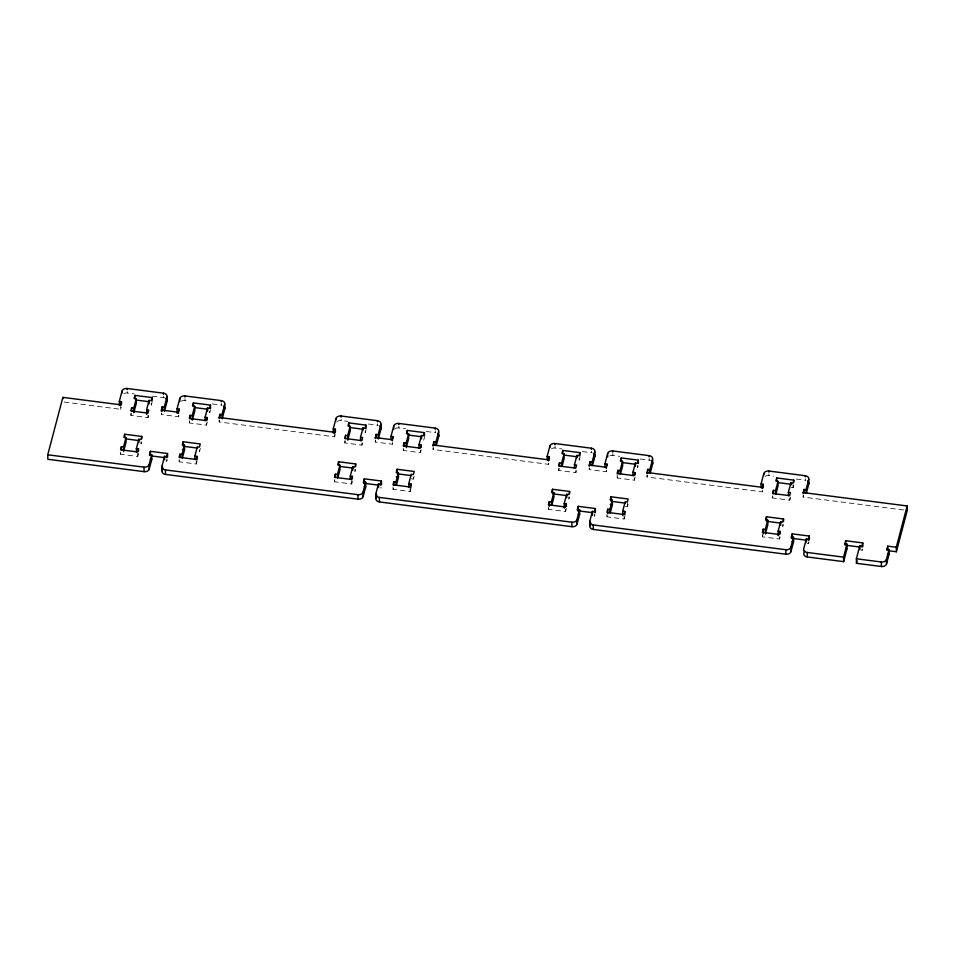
<?xml version="1.0" encoding="UTF-8"?>
<svg xmlns="http://www.w3.org/2000/svg" width="955" height="955" viewBox="0 0 955 955"><rect width="100%" height="100%" fill="white"/><g stroke="black" fill="none" stroke-linecap="round" stroke-linejoin="round"><path stroke-width="0.72" stroke-dasharray="4.78 3.58" d="M64.176 402.031L120.724 409.301L121.297 407.164M138.594 453.374L137.771 456.478L120.664 454.282L121.213 452.204M148.574 415.556L148.025 417.633L130.907 415.425L131.73 412.321M141.591 441.986L141.054 444.051L141.006 441.795M152.12 402.091L151.296 405.207L151.224 401.828M178.848 415.365L178.49 416.726L161.371 414.53L161.789 412.978M165.991 461.014L166.791 461.122L167.197 459.57M197.088 460.895L196.276 464.011L179.158 461.802L179.707 459.737M207.319 422.05L206.495 425.154L189.376 422.946L190.2 419.842M200.371 448.468L199.547 451.572L199.5 449.327M210.589 409.611L209.766 412.727L209.694 409.349M335.265 434.489L334.656 436.817L219.137 421.955L219.59 420.212M352.514 480.89L351.703 483.994L334.584 481.798L335.133 479.72M362.494 443.072L361.945 445.149L344.827 442.941L345.65 439.837M355.523 469.49L354.974 471.567L354.926 469.311M366.04 429.607L365.216 432.722L365.168 430.466M392.768 442.881L392.41 444.242L375.291 442.046L375.709 440.494M380.818 488.244L381.129 487.086M411.02 488.411L410.196 491.515L393.078 489.318L393.627 487.241M421.239 449.554L420.415 452.67L403.308 450.462L404.12 447.358M411.33 478.813L413.467 479.088L414.291 475.984M423.698 440.243L424.509 437.127M548.886 463.163L548.576 464.333L433.057 449.471L433.51 447.728M566.434 508.406L565.623 511.51L548.504 509.313L549.053 507.236M576.414 470.588L575.865 472.653L558.759 470.457L559.57 467.353M569.443 497.006L568.894 499.083L568.846 496.827M579.96 457.123L579.148 460.226L579.076 456.848M606.688 470.397L606.33 471.758L589.223 469.562L589.629 468.01M594.499 516.13L595.049 514.602M624.94 515.927L624.116 519.031L607.01 516.834L607.547 514.757M635.159 477.07L634.347 480.186L617.228 477.978L618.04 474.874M625.25 506.329L627.387 506.604L628.211 503.5M638.167 465.682L637.618 467.747L637.57 465.503M762.806 490.679L762.496 491.849L646.977 476.987L647.49 475.041M780.092 536.949L779.543 539.026L762.424 536.817L762.973 534.752M790.609 497.066L789.797 500.169L772.679 497.973L773.49 494.869M783.363 524.522L782.814 526.599L782.766 524.343M790.931 487.468L793.068 487.742L793.88 484.639M903.669 510.006L803.143 497.077L803.597 495.323M806.951 543.455L808.563 543.67L809.016 541.915M861.911 550.522L862.401 549.185M123.971 393.532A4.357 3.152 -1.2 0 1 127.23 393.006L134.046 393.878M152.239 396.218L163.603 397.686A4.357 3.152 -1.2 0 1 164.749 397.949M181.366 401.16A4.357 3.152 -1.2 0 1 184.995 400.432L189.544 401.016M212.273 403.941L221.357 405.111A4.357 3.152 -1.2 0 1 222.121 405.266M336.661 421.967A4.357 3.152 -1.2 0 1 341.15 420.522L347.978 421.394M368.427 424.032L377.523 425.202A4.357 3.152 -1.2 0 1 378.287 425.345M395.286 428.676A4.357 3.152 -1.2 0 1 398.915 427.947L405.732 428.831M426.193 431.457L435.277 432.627A4.357 3.152 -1.2 0 1 435.659 432.687M551.453 448.755A4.357 3.152 -1.2 0 1 555.082 448.038L561.898 448.91M582.359 451.548L591.443 452.706A4.357 3.152 -1.2 0 1 592.207 452.861M609.959 455.81A4.357 3.152 -1.2 0 1 612.835 455.463L619.652 456.335M640.113 458.973L649.209 460.143A4.357 3.152 -1.2 0 1 650.725 460.561M765.051 476.497A4.357 3.152 -1.2 0 1 769.002 475.542L773.55 476.127M796.279 479.052L805.363 480.222A4.357 3.152 -1.2 0 1 805.745 480.293M862.007 549.137L862.043 550.546M808.527 541.974L808.563 543.67M805.34 478.813L805.363 480.222M803.107 495.382L803.143 497.077M792.996 484.364L793.068 487.742M789.749 497.925L789.797 500.169M779.495 536.77L779.543 539.026M772.631 495.717L772.679 497.973M768.966 473.859L769.002 475.542M762.472 490.715L762.496 491.849M762.388 534.573L762.424 536.817M649.173 458.448L649.209 460.143M646.941 475.017L646.977 476.987M634.299 477.93L634.347 480.186M627.316 503.225L627.387 506.604M624.069 516.786L624.116 519.031M617.157 474.599L617.228 477.978M612.8 453.494L612.835 455.463M606.306 470.349L606.33 471.758M606.962 514.578L607.01 516.834M594.607 514.458L594.643 516.154M591.42 451.309L591.443 452.706M589.187 467.866L589.223 469.562M575.817 470.409L575.865 472.653M565.575 509.254L565.623 511.51M558.711 468.201L558.759 470.457M555.046 446.343L555.082 448.038M548.552 463.199L548.576 464.333M548.457 507.057L548.504 509.313M435.241 430.932L435.277 432.627M433.021 447.788L433.057 449.471M420.367 450.414L420.415 452.67M413.42 476.843L413.467 479.088M410.125 488.136L410.196 491.515M403.261 448.217L403.308 450.462M398.88 426.264L398.915 427.947M392.386 442.834L392.41 444.242M393.03 487.062L393.078 489.318M377.488 423.793L377.523 425.202M375.255 440.351L375.291 442.046M361.897 442.893L361.945 445.149M351.631 480.616L351.703 483.994M344.791 440.697L344.827 442.941M341.126 419.114L341.15 420.522M334.608 434.561L334.656 436.817M334.537 479.541L334.584 481.798M221.321 403.428L221.357 405.111M219.101 420.272L219.137 421.955M206.447 422.898L206.495 425.154M196.205 460.62L196.276 464.011M189.341 420.701L189.376 422.946M184.96 398.748L184.995 400.432M178.454 415.318L178.49 416.726M179.11 459.546L179.158 461.802M166.767 459.713L166.791 461.122M163.568 396.277L163.603 397.686M161.347 413.121L161.371 414.53M147.977 415.377L148.025 417.633M137.711 453.1L137.771 456.478M130.859 413.181L130.907 415.425M127.206 391.598L127.23 393.006M120.676 407.045L120.724 409.301M120.617 452.025L120.664 454.282"/><path stroke-width="1.43" d="M167.591 456.884L167.519 453.506L150.401 451.309L149.589 454.413L151.726 454.687L151.821 459.2L149.207 469.108A4.357 3.152 -1.2 0 1 144.109 471.663L47.846 459.283L47.75 454.783L62.875 397.364L120.628 404.801L120.652 405.923M119.399 405.362L119.315 401.41L122.037 391.061A4.357 3.152 -1.2 0 1 127.134 388.494L163.508 393.174A4.357 3.152 -1.2 0 1 166.97 396.838L167.065 401.339L164.499 411.056M119.578 405.266L119.924 403.977M120.628 404.801L121.452 401.685L119.315 401.41M123.601 450.318L123.529 446.94L121.381 446.665L120.569 449.769L137.687 451.978L138.499 448.874L136.362 448.599L138.821 439.276L140.958 439.551L141.77 436.435L124.663 434.239L123.84 437.342L125.976 437.617L126.072 442.129L123.625 451.452M133.772 408.095L131.635 407.821L130.811 410.925L147.93 413.121L148.753 410.017L146.604 409.743L149.064 400.42L151.2 400.694L152.024 397.59L134.906 395.394L134.094 398.498L136.231 398.772L136.326 403.273L133.867 412.596L133.772 408.095L136.231 398.772M123.529 446.94L125.976 437.617M147.404 411.581L146.7 414.243L146.604 409.743M161.3 411.151L162.099 406.914L164.236 407.188L164.32 411.139M149.207 469.108L149.111 464.608L151.726 454.687M164.236 407.188L166.97 396.838M381.511 484.686L381.439 481.022L364.321 478.825L363.509 481.929L365.646 482.203L365.741 486.716L363.127 496.624A4.357 3.152 -1.2 0 1 358.03 499.179L165.501 474.42A4.357 3.152 -1.2 0 1 162.04 470.767L161.944 466.255L164.558 456.347L166.695 456.621L166.719 457.743M177.141 412.226L177.069 408.847L179.803 398.486A4.357 3.152 -1.2 0 1 184.9 395.931L221.262 400.611A4.357 3.152 -1.2 0 1 224.723 404.263L224.819 408.764L222.264 418.481M162.04 470.767L162.863 467.663M177.164 413.348L177.344 412.703M166.695 456.621L167.519 453.506M178.418 413.348L179.218 409.122L177.069 408.847M182.095 457.851L182.023 454.461L179.886 454.186L179.062 457.302L196.181 459.498L196.993 456.395L194.856 456.12L197.315 446.797L199.452 447.071L200.275 443.968L183.157 441.759L182.333 444.875L184.482 445.149L184.578 449.65L182.465 457.636M192.242 415.616L190.105 415.341L189.293 418.445L206.399 420.642L207.223 417.538L205.086 417.263L207.533 407.94L209.67 408.215L210.494 405.111L193.376 402.915L192.564 406.018L194.701 406.293L194.796 410.793L192.337 420.116L192.242 415.616L194.701 406.293M182.023 454.461L184.482 445.149M219.065 418.577L219.853 414.351L222.002 414.625L222.085 418.839M222.002 414.625L224.723 404.263M333.319 433.152L333.235 428.926L335.969 418.577A4.357 3.152 -1.2 0 1 341.066 416.01L377.428 420.689A4.357 3.152 -1.2 0 1 380.89 424.354L380.985 428.855L378.419 438.56M333.677 432.138L333.844 431.493M334.584 433.439L335.372 429.201L333.235 428.926M337.521 477.834L337.449 474.456L335.312 474.181L334.489 477.285L351.607 479.494L352.419 476.378L350.282 476.103L352.741 466.792L354.878 467.067L355.702 463.951L338.583 461.754L337.76 464.858L339.908 465.133L340.004 469.645L337.891 477.631M347.692 435.611L345.555 435.337L344.743 438.44L361.85 440.637L362.673 437.533L360.536 437.259L362.984 427.936L365.12 428.21L365.944 425.106L348.826 422.898L348.014 426.014L350.151 426.288L350.246 430.789L347.787 440.112L347.692 435.611L350.151 426.288M337.449 474.456L339.908 465.133M375.231 438.667L376.019 434.43L378.156 434.704L378.252 438.93M364.321 483.719L364.321 478.825M363.127 496.624L363.031 492.123L365.646 482.203M378.156 434.704L380.89 424.354M595.443 512.477L595.359 508.538L578.253 506.341L577.429 509.445L579.566 509.719L579.661 514.22L577.047 524.14A4.357 3.152 -1.2 0 1 571.95 526.694L379.421 501.936A4.357 3.152 -1.2 0 1 375.96 498.271L375.864 493.771L378.478 483.851L380.615 484.137L380.639 485.259M391.061 439.742L391.001 436.351L393.723 426.002A4.357 3.152 -1.2 0 1 398.82 423.447L435.194 428.115A4.357 3.152 -1.2 0 1 438.643 431.779L438.739 436.28L436.351 445.34M375.96 498.271L376.783 495.179M380.615 484.137L381.439 481.022M392.338 440.864L393.138 436.638L391.001 436.351M396.015 485.355L395.943 481.977L393.806 481.702L392.983 484.818L410.101 487.014L410.925 483.91L408.776 483.636L411.235 474.313L413.372 474.587L414.195 471.483L397.077 469.275L396.265 472.379L398.402 472.653L398.498 477.166L396.385 485.152M406.233 446.51L406.173 443.132L404.025 442.857L403.213 445.961L420.319 448.158L421.143 445.054L419.006 444.779L421.453 435.456L423.602 435.731L424.414 432.627L407.308 430.419L406.484 433.534L408.621 433.809L408.716 438.309L406.257 447.632M395.943 481.977L398.402 472.653M406.173 443.132L408.621 433.809M432.985 446.092L433.785 441.855L435.922 442.129L435.993 445.519M435.922 442.129L438.643 431.779M547.227 459.821L547.155 456.442L549.889 446.081A4.357 3.152 -1.2 0 1 554.986 443.526L591.348 448.205A4.357 3.152 -1.2 0 1 594.81 451.858L594.905 456.371L592.518 465.431M547.597 459.653L547.764 459.009M548.504 460.955L549.292 456.717L547.155 456.442M551.441 505.35L551.369 501.972L549.232 501.697L548.409 504.801L565.527 507.01L566.351 503.894L564.202 503.619L566.661 494.296L568.798 494.571L569.622 491.467L552.503 489.27L551.692 492.374L553.828 492.649L553.924 497.161L551.811 505.147M561.683 466.506L561.624 463.115L559.475 462.841L558.663 465.956L575.769 468.153L576.593 465.049L574.456 464.775L576.904 455.451L579.052 455.726L579.864 452.622L562.758 450.414L561.934 453.53L564.071 453.804L564.166 458.305L562.065 466.291M551.369 501.972L553.828 492.649M561.624 463.115L564.071 453.804M565.002 505.47L564.298 508.132L564.202 503.619M589.151 466.183L589.939 461.945L592.088 462.22L592.148 465.598M578.241 511.235L578.253 506.341M577.047 524.14L576.951 519.639L579.566 509.719M592.088 462.22L594.81 451.858M809.363 539.718L809.279 536.053L792.173 533.857L791.349 536.961L793.486 537.235L793.581 541.736L790.979 551.656A4.357 3.152 -1.2 0 1 785.881 554.21L593.342 529.452A4.357 3.152 -1.2 0 1 589.892 525.787L589.796 521.287L592.398 511.367L594.547 511.641L594.571 512.775M604.993 467.532L604.921 463.867L607.643 453.518A4.357 3.152 -1.2 0 1 612.74 450.963L649.114 455.631A4.357 3.152 -1.2 0 1 652.575 459.295L652.659 463.796L650.104 473.513M589.892 525.787L590.703 522.695M594.547 511.641L595.359 508.538M606.258 468.38L607.058 464.142L604.921 463.867M609.935 512.871L609.863 509.493L607.726 509.218L606.914 512.322L624.021 514.53L624.845 511.426L622.708 511.14L625.155 501.829L627.304 502.103L628.115 498.988L610.997 496.791L610.185 499.895L612.322 500.169L612.418 504.682L610.317 512.668M620.165 474.026L620.093 470.636L617.957 470.361L617.133 473.477L634.251 475.674L635.063 472.57L632.926 472.295L635.385 462.972L637.522 463.247L638.334 460.143L621.227 457.934L620.404 461.05L622.541 461.325L622.636 465.825L620.535 473.811M609.863 509.493L612.322 500.169M620.093 470.636L622.541 461.325M646.905 473.608L647.705 469.371L649.842 469.645L649.913 473.31M649.842 469.645L652.575 459.295M761.159 487.623L761.075 483.958L763.809 473.596A4.357 3.152 -1.2 0 1 768.906 471.042L805.268 475.721A4.357 3.152 -1.2 0 1 808.73 479.374L808.825 483.887L806.438 492.947M761.35 487.814L761.684 486.525M762.424 488.471L763.224 484.233L761.075 483.958M765.361 532.866L765.289 529.488L763.152 529.213L762.341 532.317L779.447 534.514L780.271 531.41L778.134 531.135L780.581 521.812L782.718 522.087L783.542 518.983L766.423 516.786L765.612 519.89L767.748 520.165L767.844 524.665L765.385 533.988M775.615 494.01L775.544 490.631L773.407 490.357L772.583 493.472L789.701 495.669L790.513 492.565L788.376 492.291L790.836 482.967L792.972 483.242L793.784 480.138L776.678 477.93L775.854 481.034L777.991 481.308L778.086 485.82L775.985 493.807M765.289 529.488L767.748 520.165M775.544 490.631L777.991 481.308M778.922 532.974L778.218 535.648L778.134 531.135M803.071 493.687L803.871 489.461L806.008 489.736L806.08 493.401M792.161 538.751L792.256 538.071M790.979 551.656L790.883 547.143L793.486 537.235M806.008 489.736L808.73 479.374M808.491 540.291L808.467 539.157L806.33 538.883L803.704 548.839A4.357 3.152 -1.2 0 0 807.178 552.456L843.54 557.135L843.635 561.636L807.273 556.956A4.357 3.152 -1.2 0 1 803.8 553.339L804.516 550.617M808.467 539.157L809.279 536.053M844.853 544.959L845.653 540.733L862.771 542.929L862.842 546.594M843.54 557.135L846.978 544.111L844.829 543.837M843.635 561.636L847.061 548.624L846.978 544.111M888.353 550.713L896.375 551.751L896.279 547.239L887.72 546.141L886.909 549.244L889.045 549.519L889.141 554.031L886.527 563.939A4.357 3.152 -1.2 0 1 881.429 566.506L856.468 563.295L856.372 558.782L859.81 545.759L861.947 546.033L861.971 547.167M856.468 563.295L857.113 560.848M861.947 546.033L862.771 542.929M886.527 563.939L886.431 559.439L889.045 549.519M896.279 547.239L907.154 505.959L803.048 492.565M896.375 551.751L907.25 510.459L907.154 505.959M136.434 400.073L149.267 401.733M194.904 407.594L207.736 409.253M350.354 427.589L363.187 429.237M408.824 435.11L421.656 436.757M564.274 455.105L577.107 456.753M622.744 462.626L635.576 464.273M778.194 482.621L791.027 484.269M161.276 410.029L178.394 412.226M219.041 417.454L334.56 432.305M375.208 437.533L392.314 439.742M432.961 444.97L548.48 459.821M589.128 465.049L606.234 467.258M646.881 472.486L762.4 487.337M126.179 438.93L139.012 440.577M183.253 446.272L197.518 448.098M340.099 466.446L352.944 468.093M397.173 473.787L411.438 475.614M554.031 493.962L566.864 495.609M625.358 503.13L611.093 501.291L610.997 496.791M767.951 521.466L780.784 523.125M182.429 449.375L184.578 449.65M396.361 476.891L398.498 477.166M610.281 504.407L612.418 504.682M151.929 456.001L164.761 457.648M364.416 483.326L378.681 485.164M578.348 510.841L592.601 512.68M792.805 538.429L806.7 540.22M846.81 545.377L859.655 547.024M150.353 459.009L151.821 459.2M364.273 486.525L365.741 486.716M578.193 514.041L579.661 514.22M792.113 541.545L793.581 541.736M845.593 548.433L847.061 548.624M887.673 553.84L889.141 554.031M47.75 454.783L144.014 467.162A4.357 3.152 -1.2 0 0 149.111 464.608M161.944 466.255A4.357 3.152 -1.2 0 0 165.406 469.908L357.934 494.678A4.357 3.152 -1.2 0 0 363.031 492.123M375.864 493.771A4.357 3.152 -1.2 0 0 379.326 497.424L571.866 522.194A4.357 3.152 -1.2 0 0 576.951 519.639M589.796 521.287A4.357 3.152 -1.2 0 0 593.258 524.94L785.786 549.71A4.357 3.152 -1.2 0 0 790.883 547.143M856.372 558.782L881.334 561.994A4.357 3.152 -1.2 0 0 886.431 559.439M887.72 546.141L887.792 549.519M886.909 549.244L886.932 550.378M881.334 561.994L881.429 566.506M859.81 545.759L859.894 549.71M845.653 540.733L845.736 544.959M807.178 552.456L807.273 556.956M805.268 475.721L805.292 476.843M806.33 538.883L806.39 541.986M803.871 489.461L803.943 493.114M793.784 480.138L793.832 482.382M792.173 533.857L792.244 537.235M790.836 482.967L790.883 485.212M791.349 536.961L791.373 538.083M788.376 492.291L788.448 495.669M785.786 549.71L785.881 554.21M783.542 518.983L783.589 521.239M780.581 521.812L780.653 525.19M780.271 531.41L780.319 533.666M776.678 477.93L776.749 481.308M773.407 490.357L773.466 493.735M768.906 471.042L768.93 472.164M766.423 516.786L766.519 521.287M763.809 473.596L763.845 475.005M763.224 484.233L763.296 487.611M763.152 529.213L763.248 533.714M649.114 455.631L649.137 456.765M647.705 469.371L647.788 473.322M638.334 460.143L638.406 463.521M635.385 462.972L635.457 466.35M635.063 472.57L635.111 474.826M632.926 472.295L632.998 475.674M624.845 511.426L624.916 514.805M622.708 511.14L622.803 515.652M621.227 457.934L621.299 461.313M617.957 470.361L618.028 473.74M612.74 450.963L612.764 452.085M607.643 453.518L607.714 456.896M607.058 464.142L607.082 465.551M607.726 509.218L607.822 513.73M593.258 524.94L593.342 529.452M591.348 448.205L591.372 449.327M592.398 511.367L592.482 515.318M589.939 461.945L590.023 465.61M579.864 452.622L579.936 456.001M576.904 455.451L576.951 457.708M577.429 509.445L577.453 510.567M574.456 464.775L574.528 468.153M571.866 522.194L571.95 526.694M569.622 491.467L569.669 493.723M566.661 494.296L566.733 497.674M566.351 503.894L566.387 506.15M562.758 450.414L562.829 453.792M559.475 462.841L559.546 466.219M554.986 443.526L555.01 444.66M552.503 489.27L552.599 493.771M549.889 446.081L549.913 447.489M549.292 456.717L549.364 459.821M549.232 501.697L549.328 506.198M435.194 428.115L435.205 429.249M433.785 441.855L433.857 445.519M424.414 432.627L424.486 436.005M421.453 435.456L421.525 438.834M421.143 445.054L421.191 447.31M419.006 444.779L419.078 448.158M410.925 483.91L410.996 487.289M408.776 483.636L408.847 487.014M407.308 430.419L407.379 433.797M404.025 442.857L404.096 446.236M398.82 423.447L398.844 424.569M397.077 469.275L397.149 472.653M393.723 426.002L393.794 429.38M393.138 436.638L393.162 437.76M393.806 481.702L393.878 485.08M379.326 497.424L379.421 501.936M377.428 420.689L377.452 421.824M378.478 483.851L378.562 487.516M376.019 434.43L376.091 437.808M365.944 425.106L366.016 428.485M362.984 427.936L363.031 430.192M363.509 481.929L363.533 483.051M360.536 437.259L360.596 440.637M357.934 494.678L358.03 499.179M355.702 463.951L355.749 466.207M352.741 466.792L352.813 470.17M352.419 476.378L352.467 478.634M350.282 476.103L350.354 479.482M348.826 422.898L348.897 426.276M345.555 435.337L345.626 438.715M341.066 416.01L341.09 417.144M338.583 461.754L338.655 465.133M335.969 418.577L335.993 419.699M335.372 429.201L335.432 432.018M335.312 474.181L335.384 477.56M221.262 400.611L221.285 401.733M219.853 414.351L219.925 417.729M210.494 405.111L210.566 408.489M207.533 407.94L207.605 411.319M207.223 417.538L207.271 419.794M205.086 417.263L205.146 420.642M196.993 456.395L197.064 459.773M194.856 456.12L194.927 459.498M193.376 402.915L193.447 406.293M190.105 415.341L190.176 418.72M184.9 395.931L184.924 397.053M183.157 441.759L183.229 445.137M179.803 398.486L179.862 401.577M179.218 409.122L179.23 410.244M179.886 454.186L179.958 457.576M165.406 469.908L165.501 474.42M163.508 393.174L163.532 394.308M164.558 456.347L164.63 459.725M162.099 406.914L162.183 411.139M152.024 397.59L152.096 400.969M150.401 451.309L150.484 454.974M149.064 400.42L149.135 403.798M149.589 454.413L149.613 455.547M144.014 467.162L144.109 471.663M141.77 436.435L141.817 438.691M138.821 439.276L138.893 442.654M138.499 448.874L138.547 451.118M136.362 448.599L136.434 451.978M134.906 395.394L134.977 398.772M131.635 407.821L131.706 411.199M127.134 388.494L127.158 389.628M124.663 434.239L124.735 437.617M122.037 391.061L122.085 393.03M121.452 401.685L121.512 404.502M121.381 446.665L121.452 450.044M62.875 397.364L62.899 398.772M807.572 481.034A4.357 3.152 -1.2 0 1 808.825 483.887M651.716 461.181A4.357 3.152 -1.2 0 1 652.659 463.796M593.652 453.518A4.357 3.152 -1.2 0 1 594.905 456.371M437.796 433.666A4.357 3.152 -1.2 0 1 438.739 436.28M379.732 426.002A4.357 3.152 -1.2 0 1 380.985 428.855M223.876 406.15A4.357 3.152 -1.2 0 1 224.819 408.764M165.812 398.486A4.357 3.152 -1.2 0 1 167.065 401.339"/></g></svg>
